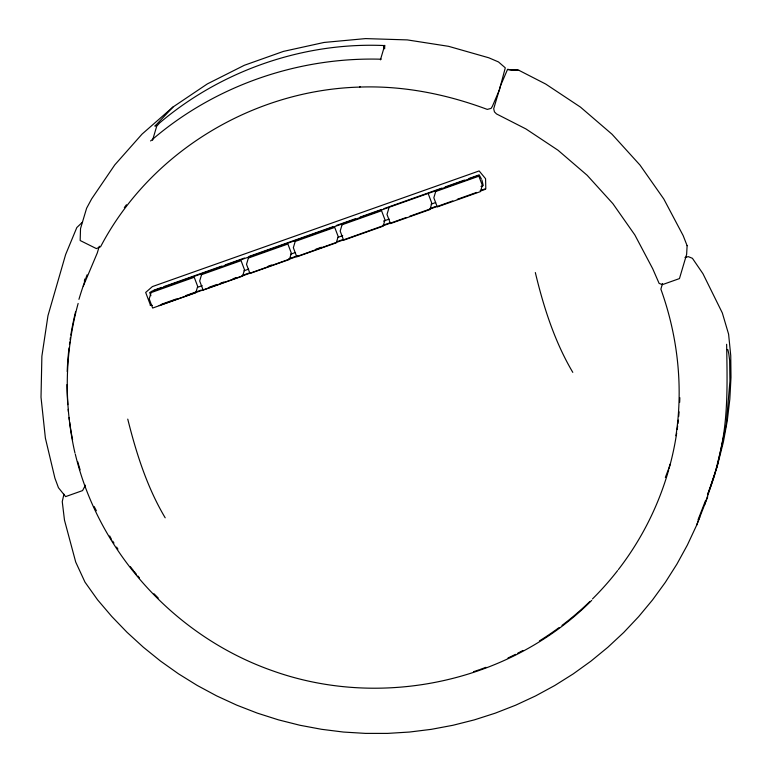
<?xml version="1.0" encoding="UTF-8"?>
<svg xmlns="http://www.w3.org/2000/svg" width="772" height="772" viewBox="0 0 772 772"><rect width="100%" height="100%" fill="white"/><g stroke="black" fill="none" stroke-linecap="round" stroke-linejoin="round"><path stroke-width="1.16" d="M383.655 47.864L383.694 45.529C302.933 42.132 221.275 70.657 159.65 122.912L156.735 126.145L152.547 140.263M384.649 48.8L384.726 45.336L380.432 59.83L381.107 59.048L380.075 59.183C297.162 57.051 213.998 86.107 151.225 140.475L150.559 140.938M726.635 344.293C727.224 381.107 728.469 418.366 719.716 454.534L714.332 476.092L704.44 505.264M675.934 435.736C683.394 386.579 677.71 335.849 660.871 289.143L662.521 283.507M78.136 303.444C64.78 352.177 63.738 403.833 74.971 453.096M63.941 494.167L62.252 501.626L64.481 520.154L75.714 562.074L84.978 582.127L97.571 599.815L111.815 616.529L127.081 632.355L143.322 647.206L160.47 661.044L178.457 673.802L197.207 685.43L216.652 695.89L236.715 705.125L257.317 713.125L278.374 719.832L299.797 725.236L321.519 729.299L343.424 732.049L365.465 733.39L387.525 733.4L409.527 732.039L431.384 729.328L453.01 725.265L474.317 719.88L495.228 713.174L515.657 705.193L535.517 695.958L554.74 685.517L573.239 673.888L590.947 661.141L607.805 647.312L623.718 632.49L638.647 616.654L652.533 599.941L665.31 582.387L676.938 564.071L687.36 545.061L696.537 525.433L707.721 496.772M85.055 280.188L84.042 283.604A306.966 300.906 16.5 0 0 78.937 299.343M99.279 246.249L97.301 252.927L83.279 286.161M85.46 485.192L82.565 490.596L65.61 496.618L58.45 487.701L54.918 478.186L45.384 438.12L41.012 397.252L41.881 356.22L47.97 315.68L65.63 254.548L76.814 227.547L82.575 222.056M359.935 86.773L359.848 87.072C253.264 89.996 150.222 151.901 100.592 246.741L96.375 248.594L80.163 240.517L80.52 228.599L86.618 208.228L91.665 198.858L114.767 164.909L142.029 134.125L173.044 106.99L207.321 83.926L244.309 65.292L283.43 51.396L324.066 42.45L365.581 38.6L407.307 39.903L448.6 46.33L488.811 57.794L498.471 61.934L505.284 67.83L499.436 89.861L492.43 106.189L491.108 108.389L487.267 109.402C446.602 94.213 403.418 85.538 359.848 87.072L359.926 86.811M388.876 208.141L387.004 214.452L390.449 223.581L429.956 209.55L431.818 203.248L428.383 194.11M710.761 486.437L717.371 465.757L723.383 441.98L727.292 420.634L729.829 399.066L730.987 377.373L730.746 355.631L728.594 334.151L722.322 312.94L702.974 273.751L692.416 258.302L688.286 256.642L684.967 257.491M85.885 278.19L87.062 274.861M705.473 500.719L698.042 519.788M707.49 495.035L717.072 466.761L726.259 424.349L729.945 381.088L729.646 360.437L728.816 353.885L727.88 349.745L727.176 349.446M696.537 525.433L699.799 516.979M708.117 493.173L710.317 487.557M155.703 125.353L154.931 126.183L173.044 106.99M591.699 600.404C509.916 682.38 380.992 709.709 272.352 670.704C176.132 636.919 99.125 553.678 75.318 454.225M150.685 291.874L152.731 290.755M197.642 287.28L202.177 285.669M244.106 270.74L248.642 269.129M290.581 254.2L295.107 252.589M338.175 237.255L342.71 235.643M383.51 221.11L389.175 219.094M431.114 204.165L435.64 202.553M480.975 186.419L483.243 185.608L481.911 179.992M161.609 304.216L176.344 298.957M185.405 295.724L201.28 290.069M209.212 287.242L217.154 284.414M220.551 283.199L223.948 281.983M233.019 278.75L236.415 277.544M242.09 275.517L248.893 273.095M268.164 266.224L271.561 265.018M288.564 258.948L297.635 255.715M315.767 249.25L321.442 247.233M337.306 241.578L342.971 239.552M382.651 225.414L390.584 222.587M430.255 208.44L435.929 206.423M480.136 190.655L485.8 188.638L485.569 178.689L479.132 170.94L152.393 286.586L145.676 292.443L150.308 304.757M159.177 305.577L406.294 217.482M409.691 216.266L452.768 200.913M457.304 199.301L476.565 192.431M481.101 190.809L485.636 189.198M153.753 290.195L161.686 287.387M163.953 286.586L221.786 266.089M225.192 264.883L244.463 258.051M249.009 256.439L332.915 226.707M336.322 225.501L355.593 218.669M360.128 217.057L381.677 209.424M383.945 208.623L441.777 188.127M445.174 186.92L464.454 180.088M468.99 178.477L479.2 174.868L481.371 178.959M153.589 290.755L479.026 175.418M150.144 305.307L152.402 305.374M572.795 372.355C554.672 341.745 543.575 307.053 535.334 272.555M112.664 541.085L113.976 543.083M116.601 547.097L117.923 549.104M165.189 517.8C147.134 487.499 136.258 453.212 127.756 419.128M94.136 506.519L96.355 510.726M109.682 535.922L111.342 539.078M149.662 292.424L150.897 295.705M668.677 469.926A306.966 300.906 16.5 0 1 618.353 569.62M617.629 570.556A306.966 300.906 16.5 0 1 592.481 598.937M589.943 601.427A306.966 300.906 16.5 0 1 561.987 625.407M559.131 627.539A306.966 300.906 16.5 0 1 539.425 640.914M522.924 650.487A306.966 300.906 16.5 0 1 517.636 653.266M515.513 654.347A306.966 300.906 16.5 0 1 507.995 658.005M485.974 667.307A306.966 300.906 16.5 0 1 480.348 669.372M479.229 669.768A306.966 300.906 16.5 0 1 473.554 671.698M158.221 598.001A306.966 300.906 16.5 0 1 153.985 593.755M139.423 577.832A306.966 300.906 16.5 0 1 137.879 575.999M136.345 574.156A306.966 300.906 16.5 0 1 134.077 571.376M133.324 570.44A306.966 300.906 16.5 0 1 130.371 566.677M80.095 469.791A306.966 300.906 16.5 0 1 77.779 461.82M72.587 439.847A306.966 300.906 16.5 0 1 69.683 422.313M69.374 419.958A306.966 300.906 16.5 0 1 69.084 417.604M68.447 411.708A306.966 300.906 16.5 0 1 68.216 409.343M67.83 404.625A306.966 300.906 16.5 0 1 67.01 384.533M67.203 371.496A306.966 300.906 16.5 0 1 69.026 347.94M69.461 344.418A306.966 300.906 16.5 0 1 69.779 342.073M70.107 339.728A306.966 300.906 16.5 0 1 70.455 337.383M70.831 335.048A306.966 300.906 16.5 0 1 75.55 311.907M124.331 207.6A306.966 300.906 16.5 0 1 126.444 204.754M679.833 397.667A306.966 300.906 16.5 0 1 679.659 402.405M679.08 411.843A306.966 300.906 16.5 0 1 678.675 416.562M678.327 420.084A306.966 300.906 16.5 0 1 677.932 423.616M677.652 425.961A306.966 300.906 16.5 0 1 677.179 429.483M676.677 432.986A306.966 300.906 16.5 0 1 669.006 468.787M84.341 281.114A306.966 300.906 16.5 0 1 85.007 278.846M670.202 464.088A307.015 300.955 16.4 0 1 668.658 468.556M668.262 469.665A307.015 300.955 16.4 0 1 665.348 477.414M687.109 245.679L686.636 254.345L679.457 278.586L662.501 284.607L659.124 283.421L652.687 268.695L634.854 234.968L612.881 203.654L587.125 175.254L557.992 150.222L525.925 128.934L496.521 113.938L494.447 111.863L493.694 108.765L500.507 85.769L507.513 69.451L519.141 70.426L545.679 84.032L580.457 107.105L612.051 134.26L639.988 165.063L663.814 199.022L683.162 235.595L687.109 245.679M151.071 292.617L149.199 298.918L152.644 308.047L195.808 292.713L197.68 286.412L194.235 277.283L151.071 292.617M201.56 274.678L199.687 280.979L203.132 290.118L242.64 276.087L244.502 269.785L241.067 260.647L201.56 274.678M248.381 258.051L246.519 264.352L249.964 273.481L289.471 259.45L291.333 253.148L287.898 244.01L248.381 258.051M295.213 241.414L293.35 247.715L296.786 256.844L336.293 242.813L338.165 236.512L334.72 227.383L295.213 241.414M342.044 224.777L340.182 231.079L343.617 240.217L383.124 226.186L384.996 219.875L381.551 210.746L342.044 224.777M435.707 191.514L433.835 197.815L437.28 206.944L480.445 191.61L482.317 185.309L478.872 176.18L435.707 191.514M517.163 70.204L507.513 69.451L519.141 70.426L517.163 70.204"/></g></svg>
